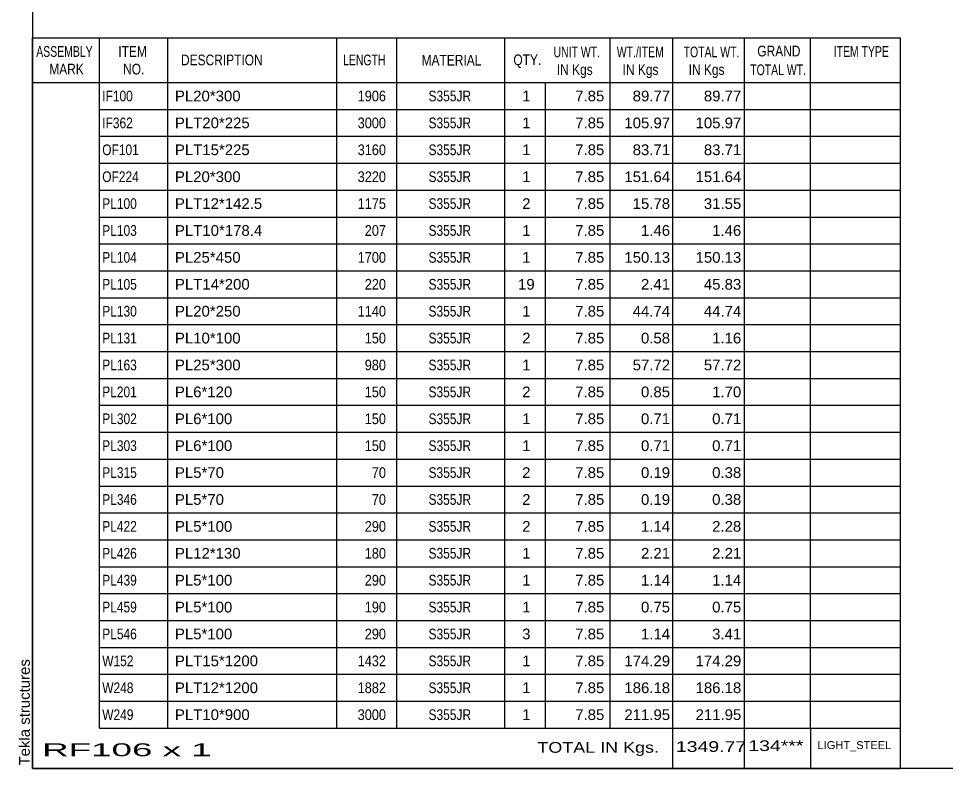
# Model space of a CAD drawing. Header units: millimetres. Extents: x -353 to 49, y -178 to 99.
# Drawn here: x -353.4 to -187.7, y -177.9 to -44.1 of the extents above; entities that cross this region are included whole.
import ezdxf

# ---------------------------------------------------------------- set-up
doc = ezdxf.new("R2010")
doc.units = ezdxf.units.MM
doc.styles.add('Arial', font='ARIAL.TTF', dxfattribs={"height": 0.2})

# ---------------------------------------------------------------- blocks, each defined once
blk = doc.blocks.new('Unknown-623384831-1210')
at = {"color": 5, "linetype": 'Continuous'}
for p, q in [((-350.85, 99.13), (-350.85, -177.87)), ((-350.85, -177.87), (49.15, -177.87))]:
    blk.add_line(p, q, dxfattribs=at)
at = {"color": 174, "linetype": 'Continuous', "style": 'Arial'}
blk.add_text('Tekla structures', height=1.9102, rotation=90, dxfattribs=at).set_placement((-351.35, -177.37))
blk = doc.blocks.new('CBS_BOM-623384831-9161')
at = {"color": 7, "linetype": 'Continuous'}
for p, q in [((-350.88, -55.5), (-350.88, -47.5)), ((-350.88, -47.5), (-195.96, -47.5)), ((-338.88, -55.5), (-338.88, -47.5)), ((-326.69, -55.5), (-326.69, -47.5)), ((-296.52, -55.5), (-296.52, -47.5)), ((-285.85, -55.5), (-285.85, -47.5)), ((-266.53, -55.5), (-266.53, -47.5)), ((-247.73, -55.5), (-247.73, -47.5)), ((-236.52, -55.5), (-236.52, -47.5)), ((-223.73, -55.5), (-223.73, -47.5)), ((-211.98, -55.5), (-211.98, -47.5)), ((-195.96, -47.5), (-195.96, -55.49)), ((-350.88, -55.5), (-195.96, -55.5)), ((-350.88, -60.3), (-350.88, -55.5)), ((-338.88, -60.3), (-338.88, -55.5)), ((-326.69, -60.3), (-326.69, -55.5)), ((-296.52, -60.3), (-296.52, -55.5)), ((-285.85, -60.3), (-285.85, -55.5)), ((-266.53, -60.3), (-266.53, -55.5)), ((-259.26, -60.3), (-259.26, -55.5)), ((-247.73, -60.3), (-247.73, -55.5)), ((-236.52, -60.3), (-236.52, -55.5)), ((-223.73, -60.3), (-223.73, -55.5)), ((-211.96, -60.3), (-211.96, -55.5)), ((-195.96, -55.5), (-195.96, -60.3)), ((-350.88, -65.1), (-350.88, -60.3)), ((-338.88, -60.3), (-195.96, -60.3)), ((-338.88, -65.1), (-338.88, -60.3)), ((-326.69, -65.1), (-326.69, -60.3)), ((-296.52, -65.1), (-296.52, -60.3)), ((-285.85, -65.1), (-285.85, -60.3)), ((-266.53, -65.1), (-266.53, -60.3)), ((-259.26, -65.1), (-259.26, -60.3)), ((-247.73, -65.1), (-247.73, -60.3)), ((-236.52, -65.1), (-236.52, -60.3)), ((-223.73, -65.1), (-223.73, -60.3)), ((-211.96, -65.1), (-211.96, -60.3)), ((-195.96, -60.3), (-195.96, -65.1)), ((-350.88, -69.9), (-350.88, -65.1)), ((-338.88, -65.1), (-195.96, -65.1)), ((-338.88, -69.9), (-338.88, -65.1)), ((-326.69, -69.9), (-326.69, -65.1)), ((-296.52, -69.9), (-296.52, -65.1)), ((-285.85, -69.9), (-285.85, -65.1)), ((-266.53, -69.9), (-266.53, -65.1)), ((-259.26, -69.9), (-259.26, -65.1)), ((-247.73, -69.9), (-247.73, -65.1)), ((-236.52, -69.9), (-236.52, -65.1)), ((-223.73, -69.9), (-223.73, -65.1)), ((-211.96, -69.9), (-211.96, -65.1)), ((-195.96, -65.1), (-195.96, -69.9)), ((-350.88, -74.7), (-350.88, -69.9)), ((-338.88, -69.9), (-195.96, -69.9)), ((-338.88, -74.7), (-338.88, -69.9)), ((-326.69, -74.7), (-326.69, -69.9)), ((-296.52, -74.7), (-296.52, -69.9)), ((-285.85, -74.7), (-285.85, -69.9)), ((-266.53, -74.7), (-266.53, -69.9)), ((-259.26, -74.7), (-259.26, -69.9)), ((-247.73, -74.7), (-247.73, -69.9)), ((-236.52, -74.7), (-236.52, -69.9)), ((-223.73, -74.7), (-223.73, -69.9)), ((-211.96, -74.7), (-211.96, -69.9)), ((-195.96, -69.9), (-195.96, -74.7)), ((-350.88, -79.5), (-350.88, -74.7)), ((-338.88, -74.7), (-195.96, -74.7)), ((-338.88, -79.5), (-338.88, -74.7)), ((-326.69, -79.5), (-326.69, -74.7)), ((-296.52, -79.5), (-296.52, -74.7)), ((-285.85, -79.5), (-285.85, -74.7)), ((-266.53, -79.5), (-266.53, -74.7)), ((-259.26, -79.5), (-259.26, -74.7)), ((-247.73, -79.5), (-247.73, -74.7)), ((-236.52, -79.5), (-236.52, -74.7)), ((-223.73, -79.5), (-223.73, -74.7)), ((-211.96, -79.5), (-211.96, -74.7)), ((-195.96, -74.7), (-195.96, -79.5)), ((-350.88, -84.3), (-350.88, -79.5)), ((-338.88, -79.5), (-195.96, -79.5)), ((-338.88, -84.3), (-338.88, -79.5)), ((-326.69, -84.3), (-326.69, -79.5)), ((-296.52, -84.3), (-296.52, -79.5)), ((-285.85, -84.3), (-285.85, -79.5)), ((-266.53, -84.3), (-266.53, -79.5)), ((-259.26, -84.3), (-259.26, -79.5)), ((-247.73, -84.3), (-247.73, -79.5)), ((-236.52, -84.3), (-236.52, -79.5)), ((-223.73, -84.3), (-223.73, -79.5)), ((-211.96, -84.3), (-211.96, -79.5)), ((-195.96, -79.5), (-195.96, -84.3)), ((-350.88, -89.1), (-350.88, -84.3)), ((-338.88, -84.3), (-195.96, -84.3)), ((-338.88, -89.1), (-338.88, -84.3)), ((-326.69, -89.1), (-326.69, -84.3)), ((-296.52, -89.1), (-296.52, -84.3)), ((-285.85, -89.1), (-285.85, -84.3)), ((-266.53, -89.1), (-266.53, -84.3)), ((-259.26, -89.1), (-259.26, -84.3)), ((-247.73, -89.1), (-247.73, -84.3)), ((-236.52, -89.1), (-236.52, -84.3)), ((-223.73, -89.1), (-223.73, -84.3)), ((-211.96, -89.1), (-211.96, -84.3)), ((-195.96, -84.3), (-195.96, -89.1)), ((-350.88, -93.9), (-350.88, -89.1)), ((-338.88, -89.1), (-195.96, -89.1)), ((-338.88, -93.9), (-338.88, -89.1)), ((-326.69, -93.9), (-326.69, -89.1)), ((-296.52, -93.9), (-296.52, -89.1)), ((-285.85, -93.9), (-285.85, -89.1)), ((-266.53, -93.9), (-266.53, -89.1)), ((-259.26, -93.9), (-259.26, -89.1)), ((-247.73, -93.9), (-247.73, -89.1)), ((-236.52, -93.9), (-236.52, -89.1)), ((-223.73, -93.9), (-223.73, -89.1)), ((-211.96, -93.9), (-211.96, -89.1)), ((-195.96, -89.1), (-195.96, -93.9)), ((-350.88, -98.7), (-350.88, -93.9)), ((-338.88, -93.9), (-195.96, -93.9)), ((-338.88, -98.7), (-338.88, -93.9)), ((-326.69, -98.7), (-326.69, -93.9)), ((-296.52, -98.7), (-296.52, -93.9)), ((-285.85, -98.7), (-285.85, -93.9)), ((-266.53, -98.7), (-266.53, -93.9)), ((-259.26, -98.7), (-259.26, -93.9)), ((-247.73, -98.7), (-247.73, -93.9)), ((-236.52, -98.7), (-236.52, -93.9)), ((-223.73, -98.7), (-223.73, -93.9)), ((-211.96, -98.7), (-211.96, -93.9)), ((-195.96, -93.9), (-195.96, -98.7)), ((-350.88, -103.5), (-350.88, -98.7)), ((-338.88, -98.7), (-195.96, -98.7)), ((-338.88, -103.5), (-338.88, -98.7)), ((-326.69, -103.5), (-326.69, -98.7)), ((-296.52, -103.5), (-296.52, -98.7)), ((-285.85, -103.5), (-285.85, -98.7)), ((-266.53, -103.5), (-266.53, -98.7)), ((-259.26, -103.5), (-259.26, -98.7)), ((-247.73, -103.5), (-247.73, -98.7)), ((-236.52, -103.5), (-236.52, -98.7)), ((-223.73, -103.5), (-223.73, -98.7)), ((-211.96, -103.5), (-211.96, -98.7)), ((-195.96, -98.7), (-195.96, -103.5)), ((-350.88, -108.3), (-350.88, -103.5)), ((-338.88, -103.5), (-195.96, -103.5)), ((-338.88, -108.3), (-338.88, -103.5)), ((-326.69, -108.3), (-326.69, -103.5)), ((-296.52, -108.3), (-296.52, -103.5)), ((-285.85, -108.3), (-285.85, -103.5)), ((-266.53, -108.3), (-266.53, -103.5)), ((-259.26, -108.3), (-259.26, -103.5)), ((-247.73, -108.3), (-247.73, -103.5)), ((-236.52, -108.3), (-236.52, -103.5)), ((-223.73, -108.3), (-223.73, -103.5)), ((-211.96, -108.3), (-211.96, -103.5)), ((-195.96, -103.5), (-195.96, -108.3)), ((-350.88, -113.1), (-350.88, -108.3)), ((-338.88, -108.3), (-195.96, -108.3)), ((-338.88, -113.1), (-338.88, -108.3)), ((-326.69, -113.1), (-326.69, -108.3)), ((-296.52, -113.1), (-296.52, -108.3)), ((-285.85, -113.1), (-285.85, -108.3)), ((-266.53, -113.1), (-266.53, -108.3)), ((-259.26, -113.1), (-259.26, -108.3)), ((-247.73, -113.1), (-247.73, -108.3)), ((-236.52, -113.1), (-236.52, -108.3)), ((-223.73, -113.1), (-223.73, -108.3)), ((-211.96, -113.1), (-211.96, -108.3)), ((-195.96, -108.3), (-195.96, -113.1)), ((-350.88, -117.9), (-350.88, -113.1)), ((-338.88, -113.1), (-195.96, -113.1)), ((-338.88, -117.9), (-338.88, -113.1)), ((-326.69, -117.9), (-326.69, -113.1)), ((-296.52, -117.9), (-296.52, -113.1)), ((-285.85, -117.9), (-285.85, -113.1)), ((-266.53, -117.9), (-266.53, -113.1)), ((-259.26, -117.9), (-259.26, -113.1)), ((-247.73, -117.9), (-247.73, -113.1)), ((-236.52, -117.9), (-236.52, -113.1)), ((-223.73, -117.9), (-223.73, -113.1)), ((-211.96, -117.9), (-211.96, -113.1)), ((-195.96, -113.1), (-195.96, -117.9)), ((-350.88, -122.7), (-350.88, -117.9)), ((-338.88, -117.9), (-195.96, -117.9)), ((-338.88, -122.7), (-338.88, -117.9)), ((-326.69, -122.7), (-326.69, -117.9)), ((-296.52, -122.7), (-296.52, -117.9)), ((-285.85, -122.7), (-285.85, -117.9)), ((-266.53, -122.7), (-266.53, -117.9)), ((-259.26, -122.7), (-259.26, -117.9)), ((-247.73, -122.7), (-247.73, -117.9)), ((-236.52, -122.7), (-236.52, -117.9)), ((-223.73, -122.7), (-223.73, -117.9)), ((-211.96, -122.7), (-211.96, -117.9)), ((-195.96, -117.9), (-195.96, -122.7)), ((-350.88, -127.5), (-350.88, -122.7)), ((-338.88, -122.7), (-195.96, -122.7)), ((-338.88, -127.5), (-338.88, -122.7)), ((-326.69, -127.5), (-326.69, -122.7)), ((-296.52, -127.5), (-296.52, -122.7)), ((-285.85, -127.5), (-285.85, -122.7)), ((-266.53, -127.5), (-266.53, -122.7)), ((-259.26, -127.5), (-259.26, -122.7)), ((-247.73, -127.5), (-247.73, -122.7)), ((-236.52, -127.5), (-236.52, -122.7)), ((-223.73, -127.5), (-223.73, -122.7)), ((-211.96, -127.5), (-211.96, -122.7)), ((-195.96, -122.7), (-195.96, -127.5)), ((-350.88, -132.3), (-350.88, -127.5)), ((-338.88, -127.5), (-195.96, -127.5)), ((-338.88, -132.3), (-338.88, -127.5)), ((-326.69, -132.3), (-326.69, -127.5)), ((-296.52, -132.3), (-296.52, -127.5)), ((-285.85, -132.3), (-285.85, -127.5)), ((-266.53, -132.3), (-266.53, -127.5)), ((-259.26, -132.3), (-259.26, -127.5)), ((-247.73, -132.3), (-247.73, -127.5)), ((-236.52, -132.3), (-236.52, -127.5)), ((-223.73, -132.3), (-223.73, -127.5)), ((-211.96, -132.3), (-211.96, -127.5)), ((-195.96, -127.5), (-195.96, -132.3)), ((-350.88, -137.1), (-350.88, -132.3)), ((-338.88, -132.3), (-195.96, -132.3)), ((-338.88, -137.1), (-338.88, -132.3)), ((-326.69, -137.1), (-326.69, -132.3)), ((-296.52, -137.1), (-296.52, -132.3)), ((-285.85, -137.1), (-285.85, -132.3)), ((-266.53, -137.1), (-266.53, -132.3)), ((-259.26, -137.1), (-259.26, -132.3)), ((-247.73, -137.1), (-247.73, -132.3)), ((-236.52, -137.1), (-236.52, -132.3)), ((-223.73, -137.1), (-223.73, -132.3)), ((-211.96, -137.1), (-211.96, -132.3)), ((-195.96, -132.3), (-195.96, -137.1)), ((-350.88, -141.9), (-350.88, -137.1)), ((-338.88, -137.1), (-195.96, -137.1)), ((-338.88, -141.9), (-338.88, -137.1)), ((-326.69, -141.9), (-326.69, -137.1)), ((-296.52, -141.9), (-296.52, -137.1)), ((-285.85, -141.9), (-285.85, -137.1)), ((-266.53, -141.9), (-266.53, -137.1)), ((-259.26, -141.9), (-259.26, -137.1)), ((-247.73, -141.9), (-247.73, -137.1)), ((-236.52, -141.9), (-236.52, -137.1)), ((-223.73, -141.9), (-223.73, -137.1)), ((-211.96, -141.9), (-211.96, -137.1)), ((-195.96, -137.1), (-195.96, -141.9)), ((-350.88, -146.7), (-350.88, -141.9)), ((-338.88, -141.9), (-195.96, -141.9)), ((-338.88, -146.7), (-338.88, -141.9)), ((-326.69, -146.7), (-326.69, -141.9)), ((-296.52, -146.7), (-296.52, -141.9)), ((-285.85, -146.7), (-285.85, -141.9)), ((-266.53, -146.7), (-266.53, -141.9)), ((-259.26, -146.7), (-259.26, -141.9)), ((-247.73, -146.7), (-247.73, -141.9)), ((-236.52, -146.7), (-236.52, -141.9)), ((-223.73, -146.7), (-223.73, -141.9)), ((-211.96, -146.7), (-211.96, -141.9)), ((-195.96, -141.9), (-195.96, -146.7)), ((-350.88, -151.5), (-350.88, -146.7)), ((-338.88, -146.7), (-195.96, -146.7)), ((-338.88, -151.5), (-338.88, -146.7)), ((-326.69, -151.5), (-326.69, -146.7)), ((-296.52, -151.5), (-296.52, -146.7)), ((-285.85, -151.5), (-285.85, -146.7)), ((-266.53, -151.5), (-266.53, -146.7)), ((-259.26, -151.5), (-259.26, -146.7)), ((-247.73, -151.5), (-247.73, -146.7)), ((-236.52, -151.5), (-236.52, -146.7)), ((-223.73, -151.5), (-223.73, -146.7)), ((-211.96, -151.5), (-211.96, -146.7)), ((-195.96, -146.7), (-195.96, -151.5)), ((-350.88, -156.3), (-350.88, -151.5)), ((-338.88, -151.5), (-195.96, -151.5)), ((-338.88, -156.3), (-338.88, -151.5)), ((-326.69, -156.3), (-326.69, -151.5)), ((-296.52, -156.3), (-296.52, -151.5)), ((-285.85, -156.3), (-285.85, -151.5)), ((-266.53, -156.3), (-266.53, -151.5)), ((-259.26, -156.3), (-259.26, -151.5)), ((-247.73, -156.3), (-247.73, -151.5)), ((-236.52, -156.3), (-236.52, -151.5)), ((-223.73, -156.3), (-223.73, -151.5)), ((-211.96, -156.3), (-211.96, -151.5)), ((-195.96, -151.5), (-195.96, -156.3)), ((-350.88, -161.1), (-350.88, -156.3)), ((-338.88, -156.3), (-195.96, -156.3)), ((-338.88, -161.1), (-338.88, -156.3)), ((-326.69, -161.1), (-326.69, -156.3)), ((-296.52, -161.1), (-296.52, -156.3)), ((-285.85, -161.1), (-285.85, -156.3)), ((-266.53, -161.1), (-266.53, -156.3)), ((-259.26, -161.1), (-259.26, -156.3)), ((-247.73, -161.1), (-247.73, -156.3)), ((-236.52, -161.1), (-236.52, -156.3)), ((-223.73, -161.1), (-223.73, -156.3)), ((-211.96, -161.1), (-211.96, -156.3)), ((-195.96, -156.3), (-195.96, -161.1)), ((-350.88, -165.9), (-350.88, -161.1)), ((-338.88, -161.1), (-195.96, -161.1)), ((-338.88, -165.9), (-338.88, -161.1)), ((-326.69, -165.9), (-326.69, -161.1)), ((-296.52, -165.9), (-296.52, -161.1)), ((-285.85, -165.9), (-285.85, -161.1)), ((-266.53, -165.9), (-266.53, -161.1)), ((-259.26, -165.9), (-259.26, -161.1)), ((-247.73, -165.9), (-247.73, -161.1)), ((-236.52, -165.9), (-236.52, -161.1)), ((-223.73, -165.9), (-223.73, -161.1)), ((-211.96, -165.9), (-211.96, -161.1)), ((-195.96, -161.1), (-195.96, -165.9)), ((-350.88, -170.7), (-350.88, -165.9)), ((-338.88, -165.9), (-195.96, -165.9)), ((-338.88, -170.7), (-338.88, -165.9)), ((-326.69, -170.7), (-326.69, -165.9)), ((-296.52, -170.7), (-296.52, -165.9)), ((-285.85, -170.7), (-285.85, -165.9)), ((-266.53, -170.7), (-266.53, -165.9)), ((-259.26, -170.7), (-259.26, -165.9)), ((-247.73, -170.7), (-247.73, -165.9)), ((-236.52, -170.7), (-236.52, -165.9)), ((-223.73, -170.7), (-223.73, -165.9)), ((-211.96, -170.7), (-211.96, -165.9)), ((-195.96, -165.9), (-195.96, -170.7)), ((-350.88, -177.9), (-350.88, -170.72)), ((-338.88, -170.7), (-195.96, -170.7)), ((-236.52, -177.9), (-236.52, -170.72)), ((-223.73, -177.9), (-223.73, -170.72)), ((-211.92, -177.9), (-211.92, -170.72)), ((-195.96, -170.7), (-195.96, -177.9)), ((-350.88, -177.9), (-195.96, -177.9))]:
    blk.add_line(p, q, dxfattribs=at)
at = {"color": 3, "linetype": 'Continuous', "style": 'Arial'}
for s, height, width, p in [('ASSEMBLY', 1.91, 0.7, (-350.2, -50.92)), ('ITEM', 1.91, 0.8, (-335.55, -50.92)), ('UNIT WT.', 1.91, 0.7, (-257.84, -51)), ('WT./ITEM', 1.91, 0.7, (-246.55, -51)), ('TOTAL WT.', 1.91, 0.7, (-234.61, -51)), ('GRAND', 1.91, 0.8, (-221.46, -50.84)), ('ITEM TYPE', 1.91, 0.7, (-207.82, -50.92)), ('DESCRIPTION', 1.9102, 0.8, (-324.36, -52.43)), ('LENGTH', 1.91, 0.7, (-295.42, -52.43)), ('MATERIAL', 1.91, 0.8, (-281.4, -52.47)), ('QTY.', 1.91, 0.8, (-265.01, -52.4)), ('MARK', 1.91, 0.8, (-347.88, -54.06)), ('NO.', 1.91, 0.8, (-334.69, -54.06)), ('IN Kgs', 1.91, 0.8, (-257.26, -54.14)), ('IN Kgs', 1.91, 0.8, (-245.51, -54.14)), ('IN Kgs', 1.91, 0.8, (-233.72, -54.14)), ('TOTAL WT.', 1.91, 0.7, (-222.72, -54.18))]:
    blk.add_text(s, height=height, dxfattribs=dict(at, width=width)).set_placement(p)
at = {"color": 7, "linetype": 'Continuous', "style": 'Arial'}
for s, width, p in [('IF100', 0.8, (-338.42, -58.86)), ('1906', 0.85, (-292.81, -58.86)), ('S355JR', 0.8, (-280.16, -58.86)), ('IF362', 0.8, (-338.42, -63.66)), ('3000', 0.85, (-292.81, -63.66)), ('S355JR', 0.8, (-280.16, -63.66)), ('OF101', 0.8, (-338.42, -68.46)), ('3160', 0.85, (-292.81, -68.46)), ('S355JR', 0.8, (-280.16, -68.46)), ('OF224', 0.8, (-338.42, -73.26)), ('3220', 0.85, (-292.81, -73.26)), ('S355JR', 0.8, (-280.16, -73.26)), ('PL100', 0.8, (-338.42, -78.06)), ('1175', 0.85, (-292.81, -78.06)), ('S355JR', 0.8, (-280.16, -78.06)), ('PL103', 0.8, (-338.42, -82.86)), ('207', 0.85, (-291.55, -82.86)), ('S355JR', 0.8, (-280.16, -82.86)), ('PL104', 0.8, (-338.42, -87.66)), ('1700', 0.85, (-292.81, -87.66)), ('S355JR', 0.8, (-280.16, -87.66)), ('PL105', 0.8, (-338.42, -92.46)), ('220', 0.85, (-291.55, -92.46)), ('S355JR', 0.8, (-280.16, -92.46)), ('PL130', 0.8, (-338.42, -97.26)), ('1140', 0.85, (-292.81, -97.26)), ('S355JR', 0.8, (-280.16, -97.26)), ('PL131', 0.8, (-338.42, -102.06)), ('150', 0.85, (-291.55, -102.06)), ('S355JR', 0.8, (-280.16, -102.06)), ('PL163', 0.8, (-338.42, -106.86)), ('980', 0.85, (-291.55, -106.86)), ('S355JR', 0.8, (-280.16, -106.86)), ('PL201', 0.8, (-338.42, -111.66)), ('150', 0.85, (-291.55, -111.66)), ('S355JR', 0.8, (-280.16, -111.66)), ('PL302', 0.8, (-338.42, -116.46)), ('150', 0.85, (-291.55, -116.46)), ('S355JR', 0.8, (-280.16, -116.46)), ('PL303', 0.8, (-338.42, -121.26)), ('150', 0.85, (-291.55, -121.26)), ('S355JR', 0.8, (-280.16, -121.26)), ('PL315', 0.8, (-338.42, -126.06)), ('70', 0.85, (-290.29, -126.06)), ('S355JR', 0.8, (-280.16, -126.06)), ('PL346', 0.8, (-338.42, -130.86)), ('70', 0.85, (-290.29, -130.86)), ('S355JR', 0.8, (-280.16, -130.86)), ('PL422', 0.8, (-338.42, -135.66)), ('290', 0.85, (-291.55, -135.66)), ('S355JR', 0.8, (-280.16, -135.66)), ('PL426', 0.8, (-338.42, -140.46)), ('180', 0.85, (-291.55, -140.46)), ('S355JR', 0.8, (-280.16, -140.46)), ('PL439', 0.8, (-338.42, -145.26)), ('290', 0.85, (-291.55, -145.26)), ('S355JR', 0.8, (-280.16, -145.26)), ('PL459', 0.8, (-338.42, -150.06)), ('190', 0.85, (-291.55, -150.06)), ('S355JR', 0.8, (-280.16, -150.06)), ('PL546', 0.8, (-338.42, -154.86)), ('290', 0.85, (-291.55, -154.86)), ('S355JR', 0.8, (-280.16, -154.86)), ('W152', 0.8, (-338.42, -159.66)), ('1432', 0.85, (-292.81, -159.66)), ('S355JR', 0.8, (-280.16, -159.66)), ('W248', 0.8, (-338.42, -164.46)), ('1882', 0.85, (-292.81, -164.46)), ('S355JR', 0.8, (-280.16, -164.46)), ('W249', 0.8, (-338.42, -169.26)), ('3000', 0.85, (-292.81, -169.26)), ('S355JR', 0.8, (-280.16, -169.26))]:
    blk.add_text(s, height=1.91, dxfattribs=dict(at, width=width)).set_placement(p)
for s, height, p in [('PL20*300', 1.91, (-325.44, -58.86)), ('1', 1.91, (-263.44, -58.86)), ('7.85', 1.91, (-253.97, -58.86)), ('89.77', 1.91, (-243.71, -58.86)), ('89.77', 1.91, (-231, -58.86)), ('PLT20*225', 1.91, (-325.44, -63.66)), ('1', 1.91, (-263.44, -63.66)), ('7.85', 1.91, (-253.97, -63.66)), ('105.97', 1.91, (-245.19, -63.66)), ('105.97', 1.91, (-232.48, -63.66)), ('PLT15*225', 1.91, (-325.44, -68.46)), ('1', 1.91, (-263.44, -68.46)), ('7.85', 1.91, (-253.97, -68.46)), ('83.71', 1.91, (-243.71, -68.46)), ('83.71', 1.91, (-231, -68.46)), ('PL20*300', 1.91, (-325.44, -73.26)), ('1', 1.91, (-263.44, -73.26)), ('7.85', 1.91, (-253.97, -73.26)), ('151.64', 1.91, (-245.19, -73.26)), ('151.64', 1.91, (-232.48, -73.26)), ('PLT12*142.5', 1.9102, (-325.44, -78.06)), ('2', 1.91, (-263.44, -78.06)), ('7.85', 1.91, (-253.97, -78.06)), ('15.78', 1.91, (-243.71, -78.06)), ('31.55', 1.91, (-231, -78.06)), ('PLT10*178.4', 1.9102, (-325.44, -82.86)), ('1', 1.91, (-263.44, -82.86)), ('7.85', 1.91, (-253.97, -82.86)), ('1.46', 1.91, (-242.23, -82.86)), ('1.46', 1.91, (-229.52, -82.86)), ('PL25*450', 1.91, (-325.44, -87.66)), ('1', 1.91, (-263.44, -87.66)), ('7.85', 1.91, (-253.97, -87.66)), ('150.13', 1.91, (-245.19, -87.66)), ('150.13', 1.91, (-232.48, -87.66)), ('PLT14*200', 1.91, (-325.44, -92.46)), ('19', 1.91, (-264.18, -92.46)), ('7.85', 1.91, (-253.97, -92.46)), ('2.41', 1.91, (-242.23, -92.46)), ('45.83', 1.91, (-231, -92.46)), ('PL20*250', 1.91, (-325.44, -97.26)), ('1', 1.91, (-263.44, -97.26)), ('7.85', 1.91, (-253.97, -97.26)), ('44.74', 1.91, (-243.71, -97.26)), ('44.74', 1.91, (-231, -97.26)), ('PL10*100', 1.91, (-325.44, -102.06)), ('2', 1.91, (-263.44, -102.06)), ('7.85', 1.91, (-253.97, -102.06)), ('0.58', 1.91, (-242.23, -102.06)), ('1.16', 1.91, (-229.52, -102.06)), ('PL25*300', 1.91, (-325.44, -106.86)), ('1', 1.91, (-263.44, -106.86)), ('7.85', 1.91, (-253.97, -106.86)), ('57.72', 1.91, (-243.71, -106.86)), ('57.72', 1.91, (-231, -106.86)), ('PL6*120', 1.91, (-325.44, -111.66)), ('2', 1.91, (-263.44, -111.66)), ('7.85', 1.91, (-253.97, -111.66)), ('0.85', 1.91, (-242.23, -111.66)), ('1.70', 1.91, (-229.52, -111.66)), ('PL6*100', 1.91, (-325.44, -116.46)), ('1', 1.91, (-263.44, -116.46)), ('7.85', 1.91, (-253.97, -116.46)), ('0.71', 1.91, (-242.23, -116.46)), ('0.71', 1.91, (-229.52, -116.46)), ('PL6*100', 1.91, (-325.44, -121.26)), ('1', 1.91, (-263.44, -121.26)), ('7.85', 1.91, (-253.97, -121.26)), ('0.71', 1.91, (-242.23, -121.26)), ('0.71', 1.91, (-229.52, -121.26)), ('PL5*70', 1.91, (-325.44, -126.06)), ('2', 1.91, (-263.44, -126.06)), ('7.85', 1.91, (-253.97, -126.06)), ('0.19', 1.91, (-242.23, -126.06)), ('0.38', 1.91, (-229.52, -126.06)), ('PL5*70', 1.91, (-325.44, -130.86)), ('2', 1.91, (-263.44, -130.86)), ('7.85', 1.91, (-253.97, -130.86)), ('0.19', 1.91, (-242.23, -130.86)), ('0.38', 1.91, (-229.52, -130.86)), ('PL5*100', 1.91, (-325.44, -135.66)), ('2', 1.91, (-263.44, -135.66)), ('7.85', 1.91, (-253.97, -135.66)), ('1.14', 1.91, (-242.23, -135.66)), ('2.28', 1.91, (-229.52, -135.66)), ('PL12*130', 1.91, (-325.44, -140.46)), ('1', 1.91, (-263.44, -140.46)), ('7.85', 1.91, (-253.97, -140.46)), ('2.21', 1.91, (-242.23, -140.46)), ('2.21', 1.91, (-229.52, -140.46)), ('PL5*100', 1.91, (-325.44, -145.26)), ('1', 1.91, (-263.44, -145.26)), ('7.85', 1.91, (-253.97, -145.26)), ('1.14', 1.91, (-242.23, -145.26)), ('1.14', 1.91, (-229.52, -145.26)), ('PL5*100', 1.91, (-325.44, -150.06)), ('1', 1.91, (-263.44, -150.06)), ('7.85', 1.91, (-253.97, -150.06)), ('0.75', 1.91, (-242.23, -150.06)), ('0.75', 1.91, (-229.52, -150.06)), ('PL5*100', 1.91, (-325.44, -154.86)), ('3', 1.91, (-263.44, -154.86)), ('7.85', 1.91, (-253.97, -154.86)), ('1.14', 1.91, (-242.23, -154.86)), ('3.41', 1.91, (-229.52, -154.86)), ('PLT15*1200', 1.91, (-325.44, -159.66)), ('1', 1.91, (-263.44, -159.66)), ('7.85', 1.91, (-253.97, -159.66)), ('174.29', 1.91, (-245.19, -159.66)), ('174.29', 1.91, (-232.48, -159.66)), ('PLT12*1200', 1.91, (-325.44, -164.46)), ('1', 1.91, (-263.44, -164.46)), ('7.85', 1.91, (-253.97, -164.46)), ('186.18', 1.91, (-245.19, -164.46)), ('186.18', 1.91, (-232.48, -164.46)), ('PLT10*900', 1.91, (-325.44, -169.26)), ('7.85', 1.91, (-253.97, -169.26)), ('211.95', 1.91, (-245.19, -169.26)), ('211.95', 1.91, (-232.48, -169.26)), ('1', 1.91, (-263.44, -169.26))]:
    blk.add_text(s, height=height, dxfattribs=at).set_placement(p)
at = {"color": 6, "linetype": 'Continuous', "style": 'Arial'}
for s, height, width, p in [('RF106 x 1', 2.292, 2.05, (-349.16, -175.71)), ('TOTAL IN Kgs.', 1.9102, 1.2, (-260.72, -175.1)), ('1349.77', 1.91, 1.3, (-235.99, -174.95)), ('134***', 1.91, 1.3, (-223.06, -174.79))]:
    blk.add_text(s, height=height, dxfattribs=dict(at, width=width)).set_placement(p)
blk.add_text('LIGHT_STEEL', height=1.4135, dxfattribs=at).set_placement((-210.71, -174.44))

msp = doc.modelspace()

# ---------------------------------------------------------------- block references
for name in ['Unknown-623384831-1210', 'CBS_BOM-623384831-9161']:
    msp.add_blockref(name, (0, 0))

doc.saveas('drawing.dxf')
